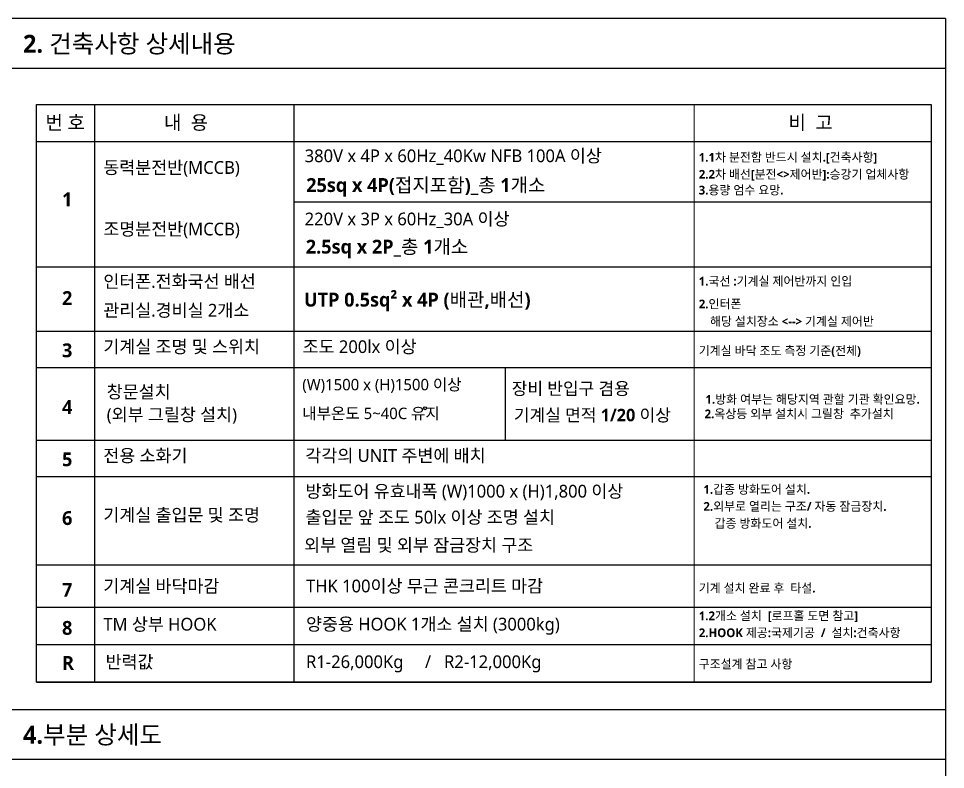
# Model space of a CAD drawing. Header units: millimetres. Extents: x 2370 to 266135, y -585395 to 33485.
# Drawn here: x 164315 to 189715, y 11478 to 32061 of the extents above; entities that cross this region are included whole.
import ezdxf
from ezdxf.enums import TextEntityAlignment as Align

# ---------------------------------------------------------------- set-up
doc = ezdxf.new("R2010")
doc.units = ezdxf.units.MM
for name, color, linetype in [('0-TEXT-T', 2, 'Continuous'), ('0글씨', 3, 'Continuous'), ('4', 4, 'Continuous'), ('L_OUT', 3, 'Continuous')]:
    doc.layers.add(name, color=color, linetype=linetype)
doc.styles.add('SH_진천_나눔', font='')
doc.styles.get('SH_진천_나눔').set_extended_font_data('NanumGothic', bold=True)

msp = doc.modelspace()

# ---------------------------------------------------------------- linework, layer by layer
for p, q in [((138646.8, 30700.6), (189715, 30700.6)), ((138646.8, 13120.8), (189715, 13120.8)), ((138646.8, 11760.8), (189715, 11760.8))]:
    msp.add_line(p, q)
at = {"ltscale": 600}
for points in [[(189715, 32060.6), (138646.8, 32060.6)], [(189715, 32060.6), (189715, -7179.1)]]:
    msp.add_lwpolyline(points, dxfattribs=at)
at = {"layer": '0-TEXT-T'}
msp.add_circle((175455.2, 21379.9), 41.3, dxfattribs=at)
at = {"layer": '0글씨', "ltscale": 1000}
msp.add_lwpolyline([(164809.3, 29705), (189322.1, 29705), (189322.1, 13868.7), (164809.3, 13868.7), (164809.3, 29705)], dxfattribs=at)
at = {"layer": '0글씨', "lineweight": 13}
msp.add_lwpolyline([(182831.7, 29705), (182831.7, 13868.7)], dxfattribs=at)
at = {"layer": 'L_OUT'}
for p, q in [((164809.3, 29705), (189322.1, 29705)), ((166407.6, 13868.7), (166407.6, 29705)), ((171870.9, 13868.7), (171870.9, 29705)), ((164809.3, 28693.7), (189322.1, 28693.7)), ((171870.9, 27034.8), (189322.1, 27034.8)), ((164809.3, 25250.5), (189322.1, 25250.5)), ((164809.3, 23488.8), (189322.1, 23488.8)), ((164809.3, 22493.3), (189322.1, 22493.3)), ((177657.5, 20502.2), (177657.5, 22493.3)), ((164809.3, 20502.2), (189322.1, 20502.2)), ((164809.3, 19506.7), (189322.1, 19506.7)), ((164809.3, 17087.5), (189322.1, 17087.5)), ((164809.3, 15930.1), (189322.1, 15930.1)), ((164809.3, 14899.4), (189322.1, 14899.4)), ((164809.3, 13868.7), (189322.1, 13868.7))]:
    msp.add_line(p, q, dxfattribs=at)

# ---------------------------------------------------------------- texts
at = {"style": 'SH_진천_나눔'}
for s, height, p in [('2. 건축사항 상세내용', 492.629, (164438, 31122.4)), ('4.부분 상세도', 492.63, (164438, 12182.6))]:
    msp.add_text(s, height=height, dxfattribs=at).set_placement(p)
at = {"layer": '4', "color": 2, "style": 'SH_진천_나눔'}
for s, height, p in [('번 호', 380.29, (165051.4, 29019.7)), ('내  용', 380.29, (168299, 29019.7)), ('비  고', 380.29, (185413.6, 29019.7)), ('1.1차 분전함 반드시 설치.[건축사항]', 239.585, (182953.8, 28137.4)), ('2.2차 배선[분전<>제어반]:승강기 업체사항', 239.585, (182953.8, 27671)), ('25sq x 4P(접지포함)_총 1개소', 380.293, (172196.6, 27305.9)), ('3.용량 엄수 요망.', 239.585, (182953.8, 27237.9)), ('1', 380.3, (165506.8, 26915.5)), ('2.5sq x 2P_총 1개소', 380.293, (172185.7, 25617.4)), ('1.국선 :기계실 제어반까지 인입', 239.585, (182953.8, 24741.5)), ('2', 380.3, (165506.8, 24208.8)), (' UTP 0.5sq² x 4P (배관,배선)', 380.293, (172008.4, 24165.2)), ('2.인터폰 ', 239.58, (182953.8, 24116.8)), ('해당 설치장소 <--> 기계실 제어반', 239.585, (183261.8, 23639.3)), ('3', 380.3, (165506.8, 22776.1)), ('기계실 바닥 조도 측정 기준(전체)', 239.585, (182953.8, 22834.2)), ('4', 380.3, (165506.8, 21221)), ('5', 380.3, (165506.8, 19789.5)), ('1.갑종 방화도어 설치.', 239.585, (183081.5, 19034.7)), ('2.외부로 열리는 구조/ 자동 잠금장치.', 239.585, (183081.5, 18568.3)), ('6', 380.3, (165506.8, 18178.4)), ('갑종 방화도어 설치.', 239.585, (183388.2, 18101.9)), ('7', 380.3, (165506.8, 16212.9)), ('기계 설치 완료 후  타설.', 239.585, (182953.8, 16327.6)), ('1.2개소 설치  [로프홀 도면 참고]', 239.585, (182953.8, 15569.7)), ('8', 380.3, (165506.8, 15168.1)), ('2.HOOK 제공:국제기공  /  설치:건축사항', 239.585, (182953.8, 15104.7)), ('R', 380.3, (165506.8, 14208.4)), ('구조설계 참고 사항', 239.58, (182953.8, 14245.4))]:
    msp.add_text(s, height=height, dxfattribs=at).set_placement(p)
for s, height, p in [('장비 반입구 겸용', 342.26, (179448.5, 21922)), ('1.방화 여부는 해당지역 관할 기관 확인요망.', 239.585, (186073.8, 21630.4)), ('기계실 면적 1/20 이상', 342.264, (180040, 21195.5)), ('2.옥상등 외부 설치시 그릴창  추가설치', 239.585, (185705.9, 21230.8))]:
    msp.add_text(s, height=height, dxfattribs=at).set_placement(p, align=Align.MIDDLE)
at = {"layer": '4', "color": 1, "style": 'SH_진천_나눔'}
msp.add_text('외부 열림 및 외부 잠금장치 구조', height=348.603, dxfattribs=at).set_placement((172141.8, 17453))
at = {"layer": '4', "color": 2, "char_height": 380.293, "attachment_point": 1, "style": 'SH_진천_나눔'}
for s, insert in [('{\\f맑은 고딕|b0|i0|c129|p50;\\H0.9167x;\\C256; 380V x 4P x 60Hz_40Kw NFB 100A 이상}', (172037.8, 28472.5)), ('{\\fMalgun Gothic|b0|i0|c129|p50;\\H0.91667x;\\C256; 동력분전반(MCCB) }', (166520.5, 28152.3)), ('{\\fMalgun Gothic|b0|i0|c129|p50;\\H0.91667x;\\C256; 조명분전반(MCCB) }', (166520.5, 26465.1)), ('{\\fMalgun Gothic|b0|i0|c129|p50;\\H0.91667x;\\C256; 기계실 조명 및 스위치 }', (166520.5, 23240.8)), ('{\\f맑은 고딕|b0|i0|c129|p50;\\H0.9167x;\\C256;창문설치}', (166731.6, 22002.4)), ('{\\f맑은 고딕|b0|i0|c129|p50;\\H0.9167x;\\C256;(외부 그릴창 설치)}', (166731.6, 21377.8)), ('{\\fMalgun Gothic|b0|i0|c129|p50;\\H0.91667x;\\C256; 전용 소화기 }', (166520.5, 20254.2)), ('{\\fMalgun Gothic|b0|i0|c129|p50;\\H0.91667x;\\C256; 기계실 출입문 및 조명}', (166520.5, 18627.6))]:
    msp.add_mtext(s, dxfattribs=dict(at, insert=insert))
at = {"layer": '4', "color": 2, "attachment_point": 1, "style": 'SH_진천_나눔'}
for s, insert, char_height, width in [('{\\f맑은 고딕|b0|i0|c129|p50;\\H0.9167x;\\C256; 220V x 3P x 60Hz_30A 이상}', (172037.8, 26740.8), 380.293, 6506.234), ('{\\fMalgun Gothic|b0|i0|c129|p50;\\H0.91667x;\\C256; 인터폰.전화국선 배선 }', (166520.5, 25029.3), 380.293, 4979.627), ('{\\fMalgun Gothic|b0|i0|c129|p50;\\H0.91667x;\\C256; 관리실.경비실 2개소 }', (166520.5, 24239.3), 380.293, 4979.627), ('{\\fMalgun Gothic|b0|i0|c129|p50;\\H0.91667x;\\C256; 조도 200lx 이상}', (171981.7, 23240.8), 380.293, 6488.547), ('{\\f맑은 고딕|b0|i0|c129|p50;\\H0.9167x;\\C256; (W)1500 x (H)1500 이상}', (171984.2, 22183.1), 342.264, 5839.693), ('\\A1;{\\fMalgun Gothic|b0|i0|c129|p50;\\H0.91667x;\\C256; 내부온도 5~40C 유지}', (171984.2, 21395), 342.264, 5839.693), ('{\\fMalgun Gothic|b0|i0|c129|p50;\\H0.91667x;\\C256;각각의 UNIT 주변에 배치}', (172176.1, 20257.2), 380.293, 7028.93), ('{\\f맑은 고딕|b0|i0|c129|p50;\\H0.9167x;\\C256;방화도어 유효내폭 (W)1000 x (H)1,800 이상}', (172178.7, 19279.5), 380.293, 11588.22), ('{\\fMalgun Gothic|b0|i0|c129|p50;\\H0.91667x;\\C256;출입문 앞 조도 50lx 이상 조명 설치}', (172178.7, 18567.1), 380.293, 9193.656), ('{\\fMalgun Gothic|b0|i0|c129|p50;\\H0.91667x;\\C256; 기계실 바닥마감}', (166520.5, 16677.6), 380.293, 4246.349), ('{\\fMalgun Gothic|b0|i0|c129|p50;\\H0.91667x;\\C256;THK 100이상 무근 콘크리트 마감}', (172192.9, 16680.7), 380.293, 9013.835), ('{\\f맑은 고딕|b0|i0|c129|p50;\\H0.9167x;\\C256; TM 상부 HOOK}', (166520.5, 15632.8), 380.293, 4246.349), ('{\\f맑은 고딕|b0|i0|c129|p50;\\H0.9167x;\\C256;양중용 HOOK 1개소 설치 (3000kg)}', (172192.9, 15635.9), 380.293, 9013.835), ('{\\f맑은 고딕|b0|i0|c129|p50;\\H0.9167x;\\C256; 반력값}', (166582.1, 14602.1), 380.293, 4246.349), ('{\\f맑은 고딕|b0|i0|c129|p50;\\H0.9167x;\\C256;R1-26,000Kg     /   R2-12,000Kg}', (172192.9, 14605.2), 380.293, 9013.835)]:
    msp.add_mtext(s, dxfattribs=dict(at, insert=insert, char_height=char_height, width=width))

doc.saveas('drawing.dxf')
